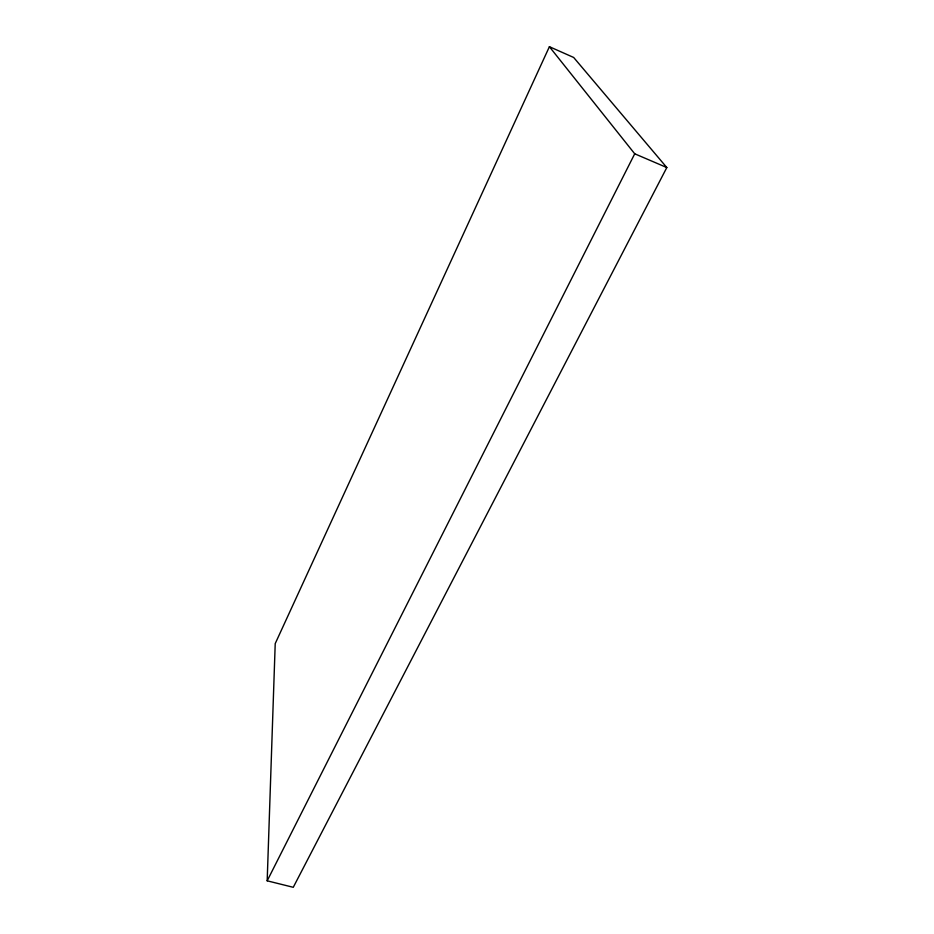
<?xml version="1.0" encoding="UTF-8"?>
<svg xmlns="http://www.w3.org/2000/svg" width="934" height="934" viewBox="0 0 934 934"><rect width="100%" height="100%" fill="white"/><g stroke="black" fill="none" stroke-linecap="round" stroke-linejoin="round"><path stroke-width="1.4" d="M267.182 880.82L275.215 643.608L549.402 46.7L573.663 57.464L666.818 167.548L293.264 887.3L267.182 880.82L634.723 153.795L549.402 46.7M634.723 153.795L666.818 167.548"/></g></svg>
